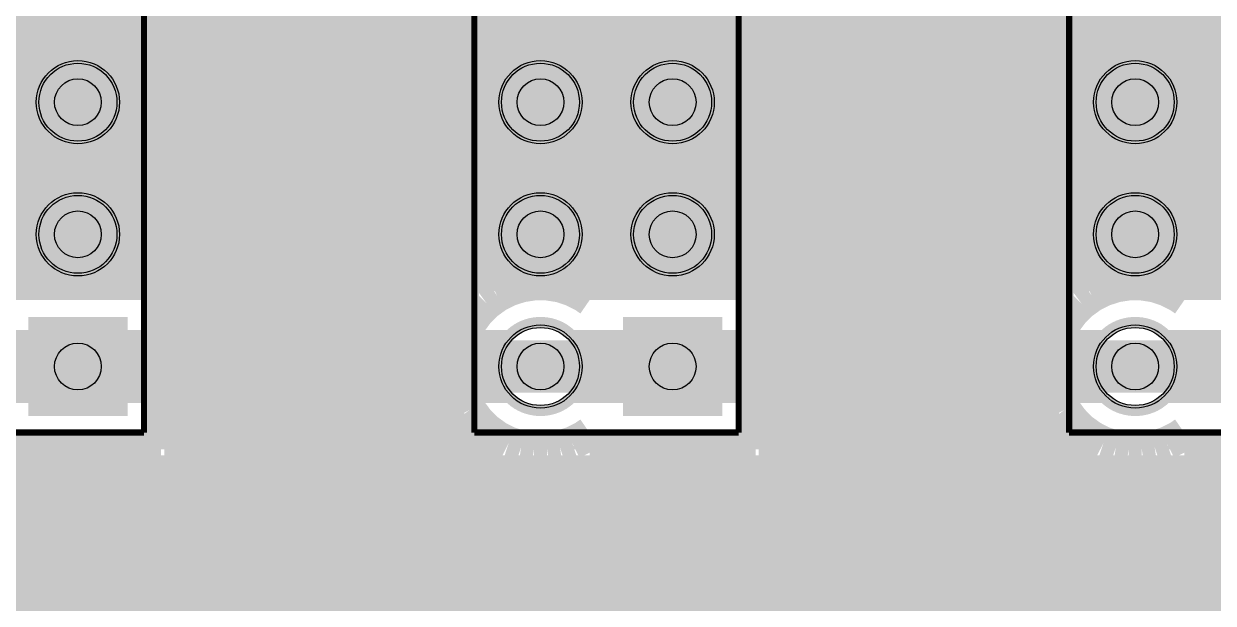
# Model space of a CAD drawing. Extents: x 0 to 3.94, y 0 to 3.94.
# Drawn here: x 0.931 to 1.831, y 1.959 to 2.397 of the extents above; entities that cross this region are included whole.
import ezdxf

# ---------------------------------------------------------------- set-up
doc = ezdxf.new("R2010")
doc.units = 0
for name, color, linetype in [('Bottom', 10, 'CONTINUOUS'), ('Bottom_Mask', 15, 'CONTINUOUS'), ('Drill_Bottom', 12, 'CONTINUOUS'), ('Drill_Top', 11, 'CONTINUOUS'), ('Edge_Bottom', 23, 'CONTINUOUS'), ('Edge_Top', 22, 'CONTINUOUS'), ('Top', 9, 'CONTINUOUS'), ('Top_Mask', 6, 'CONTINUOUS'), ('Top_Silk', 3, 'CONTINUOUS')]:
    doc.layers.add(name, color=color, linetype=linetype)

msp = doc.modelspace()

# ---------------------------------------------------------------- linework, layer by layer
at = {"layer": 'Bottom', "linetype": 'CONTINUOUS', "const_width": 0.025}
for points in [[(0.041, 2.4064), (3.896, 2.4064)], [(0.041, 2.3815), (3.896, 2.3815)], [(0.041, 2.3567), (3.896, 2.3567)], [(0.041, 2.3318), (3.896, 2.3318)], [(0.041, 2.3069), (3.896, 2.3069)], [(0.041, 2.2821), (3.896, 2.2821)], [(0.041, 2.2572), (3.896, 2.2572)], [(0.041, 2.2323), (3.896, 2.2323)], [(0.041, 2.2074), (3.896, 2.2074)], [(0.9181, 2.2006), (1.0344, 2.2006)], [(1.0344, 2.2006), (1.0344, 2.0752)], [(1.2889, 2.1914), (1.2976, 2.1958)], [(1.2976, 2.1958), (1.307, 2.1989)], [(1.307, 2.1989), (1.3167, 2.2004)], [(1.3167, 2.2004), (1.3266, 2.2004)], [(1.3266, 2.2004), (1.3363, 2.1989)], [(1.3363, 2.1989), (1.3456, 2.1958)], [(1.3456, 2.1958), (1.3544, 2.1914)], [(1.3589, 2.1883), (1.3589, 2.2006)], [(1.3589, 2.2006), (1.3681, 2.2006)], [(1.3681, 2.2006), (1.4844, 2.2006)], [(1.4844, 2.2006), (1.4844, 2.0752)], [(1.7389, 2.1914), (1.7476, 2.1958)], [(1.7476, 2.1958), (1.757, 2.1989)], [(1.757, 2.1989), (1.7667, 2.2004)], [(1.7667, 2.2004), (1.7766, 2.2004)], [(1.7766, 2.2004), (1.7863, 2.1989)], [(1.7863, 2.1989), (1.7956, 2.1958)], [(1.7956, 2.1958), (1.8044, 2.1914)], [(1.8089, 2.1883), (1.8089, 2.2006)], [(1.8089, 2.2006), (1.8181, 2.2006)], [(1.8181, 2.2006), (1.9344, 2.2006)], [(1.274, 2.1786), (1.2809, 2.1856)], [(1.2809, 2.1856), (1.2889, 2.1914)], [(1.3544, 2.1914), (1.3589, 2.1883)], [(1.724, 2.1786), (1.7309, 2.1856)], [(1.7309, 2.1856), (1.7389, 2.1914)], [(1.8044, 2.1914), (1.8089, 2.1883)], [(1.0369, 2.1826), (1.2751, 2.1826)], [(1.2682, 2.1707), (1.274, 2.1786)], [(1.4868, 2.1826), (1.7251, 2.1826)], [(1.7182, 2.1707), (1.724, 2.1786)], [(1.2637, 2.1619), (1.2682, 2.1707)], [(1.7137, 2.1619), (1.7182, 2.1707)], [(1.0369, 2.1577), (1.2597, 2.1577)], [(1.2607, 2.1525), (1.2637, 2.1619)], [(1.4868, 2.1577), (1.7096, 2.1577)], [(1.7107, 2.1525), (1.7137, 2.1619)], [(1.2591, 2.1428), (1.2607, 2.1525)], [(1.7091, 2.1428), (1.7107, 2.1525)], [(1.2591, 2.133), (1.2591, 2.1428)], [(1.7091, 2.133), (1.7091, 2.1428)], [(1.0369, 2.1328), (1.2566, 2.1328)], [(1.2607, 2.1233), (1.2591, 2.133)], [(1.4868, 2.1328), (1.7066, 2.1328)], [(1.7107, 2.1233), (1.7091, 2.133)], [(1.2637, 2.1139), (1.2607, 2.1233)], [(1.7137, 2.1139), (1.7107, 2.1233)], [(1.2682, 2.1051), (1.2637, 2.1139)], [(1.7182, 2.1051), (1.7137, 2.1139)], [(1.0369, 2.108), (1.264, 2.108)], [(1.274, 2.0972), (1.2682, 2.1051)], [(1.4868, 2.108), (1.714, 2.108)], [(1.724, 2.0972), (1.7182, 2.1051)], [(1.2809, 2.0902), (1.274, 2.0972)], [(1.7309, 2.0902), (1.724, 2.0972)], [(1.2889, 2.0844), (1.2809, 2.0902)], [(1.3589, 2.0875), (1.3544, 2.0844)], [(1.3589, 2.0752), (1.3589, 2.0875)], [(1.7389, 2.0844), (1.7309, 2.0902)], [(1.8089, 2.0875), (1.8044, 2.0844)], [(1.8089, 2.0752), (1.8089, 2.0875)], [(1.0369, 2.0831), (1.2886, 2.0831)], [(1.2976, 2.08), (1.2889, 2.0844)], [(1.307, 2.0769), (1.2976, 2.08)], [(1.3167, 2.0754), (1.307, 2.0769)], [(1.3363, 2.0769), (1.3266, 2.0754)], [(1.3456, 2.08), (1.3363, 2.0769)], [(1.3544, 2.0844), (1.3456, 2.08)], [(1.4868, 2.0831), (1.7387, 2.0831)], [(1.7476, 2.08), (1.7389, 2.0844)], [(1.757, 2.0769), (1.7476, 2.08)], [(1.7667, 2.0754), (1.757, 2.0769)], [(1.7863, 2.0769), (1.7766, 2.0754)], [(1.7956, 2.08), (1.7863, 2.0769)], [(1.8044, 2.0844), (1.7956, 2.08)], [(1.0344, 2.0752), (0.9089, 2.0752)], [(1.3266, 2.0754), (1.3167, 2.0754)], [(1.4844, 2.0752), (1.3589, 2.0752)], [(1.7766, 2.0754), (1.7667, 2.0754)], [(1.9344, 2.0752), (1.8089, 2.0752)], [(0.041, 2.0582), (3.896, 2.0582)], [(0.041, 2.0334), (3.896, 2.0334)], [(0.041, 2.0085), (3.896, 2.0085)], [(0.041, 1.9836), (3.896, 1.9836)], [(0.041, 1.9588), (3.896, 1.9588)]]:
    msp.add_lwpolyline(points, dxfattribs=at)
at = {"layer": 'Bottom'}
for centre in [(0.9716, 2.3379), (1.3216, 2.3379), (1.4216, 2.3379), (1.7716, 2.3379), (0.9716, 2.2379), (1.3216, 2.2379), (1.4216, 2.2379), (1.7716, 2.2379), (1.3216, 2.1379), (1.7716, 2.1379)]:
    msp.add_circle(centre, 0.0295, dxfattribs=at)
for points in [[(0.9421, 2.1674), (1.0012, 2.1674), (0.9421, 2.1084), (1.0012, 2.1084)], [(1.3921, 2.1674), (1.4512, 2.1674), (1.3921, 2.1084), (1.4512, 2.1084)]]:
    msp.add_solid(points, dxfattribs=at)
at = {"layer": 'Bottom_Mask'}
for centre in [(0.9716, 2.3379), (1.3216, 2.3379), (1.4216, 2.3379), (1.7716, 2.3379), (0.9716, 2.2379), (1.3216, 2.2379), (1.4216, 2.2379), (1.7716, 2.2379), (1.3216, 2.1379), (1.7716, 2.1379)]:
    msp.add_circle(centre, 0.0315, dxfattribs=at)
for points in [[(0.9401, 2.1694), (1.0031, 2.1694), (0.9401, 2.1064), (1.0031, 2.1064)], [(1.3901, 2.1694), (1.4531, 2.1694), (1.3901, 2.1064), (1.4531, 2.1064)]]:
    msp.add_solid(points, dxfattribs=at)
at = {"layer": 'Drill_Bottom'}
for centre in [(0.9716, 2.3379), (1.3216, 2.3379), (1.4216, 2.3379), (1.7716, 2.3379), (0.9716, 2.2379), (1.3216, 2.2379), (1.4216, 2.2379), (1.7716, 2.2379), (0.9716, 2.1379), (1.3216, 2.1379), (1.4216, 2.1379), (1.7716, 2.1379)]:
    msp.add_circle(centre, 0.0177, dxfattribs=at)
at = {"layer": 'Drill_Top'}
for centre in [(0.9716, 2.3379), (1.3216, 2.3379), (1.4216, 2.3379), (1.7716, 2.3379), (0.9716, 2.2379), (1.3216, 2.2379), (1.4216, 2.2379), (1.7716, 2.2379), (0.9716, 2.1379), (1.3216, 2.1379), (1.4216, 2.1379), (1.7716, 2.1379)]:
    msp.add_circle(centre, 0.0177, dxfattribs=at)
at = {"layer": 'Edge_Bottom', "linetype": 'CONTINUOUS', "const_width": 0.008}
for points in [[(1.0051, 2.3353), (1.0042, 2.3301), (1.0026, 2.3251), (1.0002, 2.3204), (0.9971, 2.3161), (0.9934, 2.3124), (0.9892, 2.3093), (0.9845, 2.3069), (0.9795, 2.3053), (0.9743, 2.3045), (0.969, 2.3045), (0.9638, 2.3053), (0.9588, 2.3069), (0.9541, 2.3093), (0.9499, 2.3124), (0.9462, 2.3161), (0.9431, 2.3204), (0.9407, 2.3251), (0.939, 2.3301), (0.9382, 2.3353), (0.9382, 2.3405), (0.939, 2.3457), (0.9407, 2.3507), (0.9431, 2.3554), (0.9462, 2.3597), (0.9499, 2.3634), (0.9541, 2.3665), (0.9588, 2.3689), (0.9638, 2.3705), (0.969, 2.3713), (0.9743, 2.3713), (0.9795, 2.3705), (0.9845, 2.3689), (0.9892, 2.3665), (0.9934, 2.3634), (0.9971, 2.3597), (1.0002, 2.3554), (1.0026, 2.3507), (1.0042, 2.3457), (1.0051, 2.3405), (1.0051, 2.3353)], [(1.3551, 2.3353), (1.3542, 2.3301), (1.3526, 2.3251), (1.3502, 2.3204), (1.3471, 2.3161), (1.3434, 2.3124), (1.3392, 2.3093), (1.3345, 2.3069), (1.3295, 2.3053), (1.3243, 2.3045), (1.319, 2.3045), (1.3138, 2.3053), (1.3088, 2.3069), (1.3041, 2.3093), (1.2999, 2.3124), (1.2962, 2.3161), (1.2931, 2.3204), (1.2907, 2.3251), (1.289, 2.3301), (1.2882, 2.3353), (1.2882, 2.3405), (1.289, 2.3457), (1.2907, 2.3507), (1.2931, 2.3554), (1.2962, 2.3597), (1.2999, 2.3634), (1.3041, 2.3665), (1.3088, 2.3689), (1.3138, 2.3705), (1.319, 2.3713), (1.3243, 2.3713), (1.3295, 2.3705), (1.3345, 2.3689), (1.3392, 2.3665), (1.3434, 2.3634), (1.3471, 2.3597), (1.3502, 2.3554), (1.3526, 2.3507), (1.3542, 2.3457), (1.3551, 2.3405), (1.3551, 2.3353)], [(1.4551, 2.3353), (1.4542, 2.3301), (1.4526, 2.3251), (1.4502, 2.3204), (1.4471, 2.3161), (1.4434, 2.3124), (1.4392, 2.3093), (1.4345, 2.3069), (1.4295, 2.3053), (1.4243, 2.3045), (1.419, 2.3045), (1.4138, 2.3053), (1.4088, 2.3069), (1.4041, 2.3093), (1.3999, 2.3124), (1.3962, 2.3161), (1.3931, 2.3204), (1.3907, 2.3251), (1.389, 2.3301), (1.3882, 2.3353), (1.3882, 2.3405), (1.389, 2.3457), (1.3907, 2.3507), (1.3931, 2.3554), (1.3962, 2.3597), (1.3999, 2.3634), (1.4041, 2.3665), (1.4088, 2.3689), (1.4138, 2.3705), (1.419, 2.3713), (1.4243, 2.3713), (1.4295, 2.3705), (1.4345, 2.3689), (1.4392, 2.3665), (1.4434, 2.3634), (1.4471, 2.3597), (1.4502, 2.3554), (1.4526, 2.3507), (1.4542, 2.3457), (1.4551, 2.3405), (1.4551, 2.3353)], [(1.8051, 2.3353), (1.8042, 2.3301), (1.8026, 2.3251), (1.8002, 2.3204), (1.7971, 2.3161), (1.7934, 2.3124), (1.7892, 2.3093), (1.7845, 2.3069), (1.7795, 2.3053), (1.7743, 2.3045), (1.769, 2.3045), (1.7638, 2.3053), (1.7588, 2.3069), (1.7541, 2.3093), (1.7499, 2.3124), (1.7462, 2.3161), (1.7431, 2.3204), (1.7407, 2.3251), (1.739, 2.3301), (1.7382, 2.3353), (1.7382, 2.3405), (1.739, 2.3457), (1.7407, 2.3507), (1.7431, 2.3554), (1.7462, 2.3597), (1.7499, 2.3634), (1.7541, 2.3665), (1.7588, 2.3689), (1.7638, 2.3705), (1.769, 2.3713), (1.7743, 2.3713), (1.7795, 2.3705), (1.7845, 2.3689), (1.7892, 2.3665), (1.7934, 2.3634), (1.7971, 2.3597), (1.8002, 2.3554), (1.8026, 2.3507), (1.8042, 2.3457), (1.8051, 2.3405), (1.8051, 2.3353)], [(1.0051, 2.2353), (1.0042, 2.2301), (1.0026, 2.2251), (1.0002, 2.2204), (0.9971, 2.2161), (0.9934, 2.2124), (0.9892, 2.2093), (0.9845, 2.2069), (0.9795, 2.2053), (0.9743, 2.2045), (0.969, 2.2045), (0.9638, 2.2053), (0.9588, 2.2069), (0.9541, 2.2093), (0.9499, 2.2124), (0.9462, 2.2161), (0.9431, 2.2204), (0.9407, 2.2251), (0.939, 2.2301), (0.9382, 2.2353), (0.9382, 2.2405), (0.939, 2.2457), (0.9407, 2.2507), (0.9431, 2.2554), (0.9462, 2.2597), (0.9499, 2.2634), (0.9541, 2.2665), (0.9588, 2.2689), (0.9638, 2.2705), (0.969, 2.2713), (0.9743, 2.2713), (0.9795, 2.2705), (0.9845, 2.2689), (0.9892, 2.2665), (0.9934, 2.2634), (0.9971, 2.2597), (1.0002, 2.2554), (1.0026, 2.2507), (1.0042, 2.2457), (1.0051, 2.2405), (1.0051, 2.2353)], [(1.3551, 2.2353), (1.3542, 2.2301), (1.3526, 2.2251), (1.3502, 2.2204), (1.3471, 2.2161), (1.3434, 2.2124), (1.3392, 2.2093), (1.3345, 2.2069), (1.3295, 2.2053), (1.3243, 2.2045), (1.319, 2.2045), (1.3138, 2.2053), (1.3088, 2.2069), (1.3041, 2.2093), (1.2999, 2.2124), (1.2962, 2.2161), (1.2931, 2.2204), (1.2907, 2.2251), (1.289, 2.2301), (1.2882, 2.2353), (1.2882, 2.2405), (1.289, 2.2457), (1.2907, 2.2507), (1.2931, 2.2554), (1.2962, 2.2597), (1.2999, 2.2634), (1.3041, 2.2665), (1.3088, 2.2689), (1.3138, 2.2705), (1.319, 2.2713), (1.3243, 2.2713), (1.3295, 2.2705), (1.3345, 2.2689), (1.3392, 2.2665), (1.3434, 2.2634), (1.3471, 2.2597), (1.3502, 2.2554), (1.3526, 2.2507), (1.3542, 2.2457), (1.3551, 2.2405), (1.3551, 2.2353)], [(1.4551, 2.2353), (1.4542, 2.2301), (1.4526, 2.2251), (1.4502, 2.2204), (1.4471, 2.2161), (1.4434, 2.2124), (1.4392, 2.2093), (1.4345, 2.2069), (1.4295, 2.2053), (1.4243, 2.2045), (1.419, 2.2045), (1.4138, 2.2053), (1.4088, 2.2069), (1.4041, 2.2093), (1.3999, 2.2124), (1.3962, 2.2161), (1.3931, 2.2204), (1.3907, 2.2251), (1.389, 2.2301), (1.3882, 2.2353), (1.3882, 2.2405), (1.389, 2.2457), (1.3907, 2.2507), (1.3931, 2.2554), (1.3962, 2.2597), (1.3999, 2.2634), (1.4041, 2.2665), (1.4088, 2.2689), (1.4138, 2.2705), (1.419, 2.2713), (1.4243, 2.2713), (1.4295, 2.2705), (1.4345, 2.2689), (1.4392, 2.2665), (1.4434, 2.2634), (1.4471, 2.2597), (1.4502, 2.2554), (1.4526, 2.2507), (1.4542, 2.2457), (1.4551, 2.2405), (1.4551, 2.2353)], [(1.8051, 2.2353), (1.8042, 2.2301), (1.8026, 2.2251), (1.8002, 2.2204), (1.7971, 2.2161), (1.7934, 2.2124), (1.7892, 2.2093), (1.7845, 2.2069), (1.7795, 2.2053), (1.7743, 2.2045), (1.769, 2.2045), (1.7638, 2.2053), (1.7588, 2.2069), (1.7541, 2.2093), (1.7499, 2.2124), (1.7462, 2.2161), (1.7431, 2.2204), (1.7407, 2.2251), (1.739, 2.2301), (1.7382, 2.2353), (1.7382, 2.2405), (1.739, 2.2457), (1.7407, 2.2507), (1.7431, 2.2554), (1.7462, 2.2597), (1.7499, 2.2634), (1.7541, 2.2665), (1.7588, 2.2689), (1.7638, 2.2705), (1.769, 2.2713), (1.7743, 2.2713), (1.7795, 2.2705), (1.7845, 2.2689), (1.7892, 2.2665), (1.7934, 2.2634), (1.7971, 2.2597), (1.8002, 2.2554), (1.8026, 2.2507), (1.8042, 2.2457), (1.8051, 2.2405), (1.8051, 2.2353)], [(0.9434, 2.1714), (1.0052, 2.1714), (1.0052, 2.1044), (0.9381, 2.1044), (0.9381, 2.1714), (0.9434, 2.1714)], [(1.3551, 2.1353), (1.3542, 2.1301), (1.3526, 2.1251), (1.3502, 2.1204), (1.3471, 2.1161), (1.3434, 2.1124), (1.3392, 2.1093), (1.3345, 2.1069), (1.3295, 2.1053), (1.3243, 2.1045), (1.319, 2.1045), (1.3138, 2.1053), (1.3088, 2.1069), (1.3041, 2.1093), (1.2999, 2.1124), (1.2962, 2.1161), (1.2931, 2.1204), (1.2907, 2.1251), (1.289, 2.1301), (1.2882, 2.1353), (1.2882, 2.1405), (1.289, 2.1457), (1.2907, 2.1507), (1.2931, 2.1554), (1.2962, 2.1597), (1.2999, 2.1634), (1.3041, 2.1665), (1.3088, 2.1689), (1.3138, 2.1705), (1.319, 2.1713), (1.3243, 2.1713), (1.3295, 2.1705), (1.3345, 2.1689), (1.3392, 2.1665), (1.3434, 2.1634), (1.3471, 2.1597), (1.3502, 2.1554), (1.3526, 2.1507), (1.3542, 2.1457), (1.3551, 2.1405), (1.3551, 2.1353)], [(1.3934, 2.1714), (1.4552, 2.1714), (1.4552, 2.1044), (1.3881, 2.1044), (1.3881, 2.1714), (1.3934, 2.1714)], [(1.8051, 2.1353), (1.8042, 2.1301), (1.8026, 2.1251), (1.8002, 2.1204), (1.7971, 2.1161), (1.7934, 2.1124), (1.7892, 2.1093), (1.7845, 2.1069), (1.7795, 2.1053), (1.7743, 2.1045), (1.769, 2.1045), (1.7638, 2.1053), (1.7588, 2.1069), (1.7541, 2.1093), (1.7499, 2.1124), (1.7462, 2.1161), (1.7431, 2.1204), (1.7407, 2.1251), (1.739, 2.1301), (1.7382, 2.1353), (1.7382, 2.1405), (1.739, 2.1457), (1.7407, 2.1507), (1.7431, 2.1554), (1.7462, 2.1597), (1.7499, 2.1634), (1.7541, 2.1665), (1.7588, 2.1689), (1.7638, 2.1705), (1.769, 2.1713), (1.7743, 2.1713), (1.7795, 2.1705), (1.7845, 2.1689), (1.7892, 2.1665), (1.7934, 2.1634), (1.7971, 2.1597), (1.8002, 2.1554), (1.8026, 2.1507), (1.8042, 2.1457), (1.8051, 2.1405), (1.8051, 2.1353)]]:
    msp.add_lwpolyline(points, dxfattribs=at)
at = {"layer": 'Edge_Top', "linetype": 'CONTINUOUS', "const_width": 0.008}
for points in [[(1.0051, 2.3353), (1.0042, 2.3301), (1.0026, 2.3251), (1.0002, 2.3204), (0.9971, 2.3161), (0.9934, 2.3124), (0.9892, 2.3093), (0.9845, 2.3069), (0.9795, 2.3053), (0.9743, 2.3045), (0.969, 2.3045), (0.9638, 2.3053), (0.9588, 2.3069), (0.9541, 2.3093), (0.9499, 2.3124), (0.9462, 2.3161), (0.9431, 2.3204), (0.9407, 2.3251), (0.939, 2.3301), (0.9382, 2.3353), (0.9382, 2.3405), (0.939, 2.3457), (0.9407, 2.3507), (0.9431, 2.3554), (0.9462, 2.3597), (0.9499, 2.3634), (0.9541, 2.3665), (0.9588, 2.3689), (0.9638, 2.3705), (0.969, 2.3713), (0.9743, 2.3713), (0.9795, 2.3705), (0.9845, 2.3689), (0.9892, 2.3665), (0.9934, 2.3634), (0.9971, 2.3597), (1.0002, 2.3554), (1.0026, 2.3507), (1.0042, 2.3457), (1.0051, 2.3405), (1.0051, 2.3353)], [(1.3551, 2.3353), (1.3542, 2.3301), (1.3526, 2.3251), (1.3502, 2.3204), (1.3471, 2.3161), (1.3434, 2.3124), (1.3392, 2.3093), (1.3345, 2.3069), (1.3295, 2.3053), (1.3243, 2.3045), (1.319, 2.3045), (1.3138, 2.3053), (1.3088, 2.3069), (1.3041, 2.3093), (1.2999, 2.3124), (1.2962, 2.3161), (1.2931, 2.3204), (1.2907, 2.3251), (1.289, 2.3301), (1.2882, 2.3353), (1.2882, 2.3405), (1.289, 2.3457), (1.2907, 2.3507), (1.2931, 2.3554), (1.2962, 2.3597), (1.2999, 2.3634), (1.3041, 2.3665), (1.3088, 2.3689), (1.3138, 2.3705), (1.319, 2.3713), (1.3243, 2.3713), (1.3295, 2.3705), (1.3345, 2.3689), (1.3392, 2.3665), (1.3434, 2.3634), (1.3471, 2.3597), (1.3502, 2.3554), (1.3526, 2.3507), (1.3542, 2.3457), (1.3551, 2.3405), (1.3551, 2.3353)], [(1.4551, 2.3353), (1.4542, 2.3301), (1.4526, 2.3251), (1.4502, 2.3204), (1.4471, 2.3161), (1.4434, 2.3124), (1.4392, 2.3093), (1.4345, 2.3069), (1.4295, 2.3053), (1.4243, 2.3045), (1.419, 2.3045), (1.4138, 2.3053), (1.4088, 2.3069), (1.4041, 2.3093), (1.3999, 2.3124), (1.3962, 2.3161), (1.3931, 2.3204), (1.3907, 2.3251), (1.389, 2.3301), (1.3882, 2.3353), (1.3882, 2.3405), (1.389, 2.3457), (1.3907, 2.3507), (1.3931, 2.3554), (1.3962, 2.3597), (1.3999, 2.3634), (1.4041, 2.3665), (1.4088, 2.3689), (1.4138, 2.3705), (1.419, 2.3713), (1.4243, 2.3713), (1.4295, 2.3705), (1.4345, 2.3689), (1.4392, 2.3665), (1.4434, 2.3634), (1.4471, 2.3597), (1.4502, 2.3554), (1.4526, 2.3507), (1.4542, 2.3457), (1.4551, 2.3405), (1.4551, 2.3353)], [(1.8051, 2.3353), (1.8042, 2.3301), (1.8026, 2.3251), (1.8002, 2.3204), (1.7971, 2.3161), (1.7934, 2.3124), (1.7892, 2.3093), (1.7845, 2.3069), (1.7795, 2.3053), (1.7743, 2.3045), (1.769, 2.3045), (1.7638, 2.3053), (1.7588, 2.3069), (1.7541, 2.3093), (1.7499, 2.3124), (1.7462, 2.3161), (1.7431, 2.3204), (1.7407, 2.3251), (1.739, 2.3301), (1.7382, 2.3353), (1.7382, 2.3405), (1.739, 2.3457), (1.7407, 2.3507), (1.7431, 2.3554), (1.7462, 2.3597), (1.7499, 2.3634), (1.7541, 2.3665), (1.7588, 2.3689), (1.7638, 2.3705), (1.769, 2.3713), (1.7743, 2.3713), (1.7795, 2.3705), (1.7845, 2.3689), (1.7892, 2.3665), (1.7934, 2.3634), (1.7971, 2.3597), (1.8002, 2.3554), (1.8026, 2.3507), (1.8042, 2.3457), (1.8051, 2.3405), (1.8051, 2.3353)], [(1.0051, 2.2353), (1.0042, 2.2301), (1.0026, 2.2251), (1.0002, 2.2204), (0.9971, 2.2161), (0.9934, 2.2124), (0.9892, 2.2093), (0.9845, 2.2069), (0.9795, 2.2053), (0.9743, 2.2045), (0.969, 2.2045), (0.9638, 2.2053), (0.9588, 2.2069), (0.9541, 2.2093), (0.9499, 2.2124), (0.9462, 2.2161), (0.9431, 2.2204), (0.9407, 2.2251), (0.939, 2.2301), (0.9382, 2.2353), (0.9382, 2.2405), (0.939, 2.2457), (0.9407, 2.2507), (0.9431, 2.2554), (0.9462, 2.2597), (0.9499, 2.2634), (0.9541, 2.2665), (0.9588, 2.2689), (0.9638, 2.2705), (0.969, 2.2713), (0.9743, 2.2713), (0.9795, 2.2705), (0.9845, 2.2689), (0.9892, 2.2665), (0.9934, 2.2634), (0.9971, 2.2597), (1.0002, 2.2554), (1.0026, 2.2507), (1.0042, 2.2457), (1.0051, 2.2405), (1.0051, 2.2353)], [(1.3551, 2.2353), (1.3542, 2.2301), (1.3526, 2.2251), (1.3502, 2.2204), (1.3471, 2.2161), (1.3434, 2.2124), (1.3392, 2.2093), (1.3345, 2.2069), (1.3295, 2.2053), (1.3243, 2.2045), (1.319, 2.2045), (1.3138, 2.2053), (1.3088, 2.2069), (1.3041, 2.2093), (1.2999, 2.2124), (1.2962, 2.2161), (1.2931, 2.2204), (1.2907, 2.2251), (1.289, 2.2301), (1.2882, 2.2353), (1.2882, 2.2405), (1.289, 2.2457), (1.2907, 2.2507), (1.2931, 2.2554), (1.2962, 2.2597), (1.2999, 2.2634), (1.3041, 2.2665), (1.3088, 2.2689), (1.3138, 2.2705), (1.319, 2.2713), (1.3243, 2.2713), (1.3295, 2.2705), (1.3345, 2.2689), (1.3392, 2.2665), (1.3434, 2.2634), (1.3471, 2.2597), (1.3502, 2.2554), (1.3526, 2.2507), (1.3542, 2.2457), (1.3551, 2.2405), (1.3551, 2.2353)], [(1.4551, 2.2353), (1.4542, 2.2301), (1.4526, 2.2251), (1.4502, 2.2204), (1.4471, 2.2161), (1.4434, 2.2124), (1.4392, 2.2093), (1.4345, 2.2069), (1.4295, 2.2053), (1.4243, 2.2045), (1.419, 2.2045), (1.4138, 2.2053), (1.4088, 2.2069), (1.4041, 2.2093), (1.3999, 2.2124), (1.3962, 2.2161), (1.3931, 2.2204), (1.3907, 2.2251), (1.389, 2.2301), (1.3882, 2.2353), (1.3882, 2.2405), (1.389, 2.2457), (1.3907, 2.2507), (1.3931, 2.2554), (1.3962, 2.2597), (1.3999, 2.2634), (1.4041, 2.2665), (1.4088, 2.2689), (1.4138, 2.2705), (1.419, 2.2713), (1.4243, 2.2713), (1.4295, 2.2705), (1.4345, 2.2689), (1.4392, 2.2665), (1.4434, 2.2634), (1.4471, 2.2597), (1.4502, 2.2554), (1.4526, 2.2507), (1.4542, 2.2457), (1.4551, 2.2405), (1.4551, 2.2353)], [(1.8051, 2.2353), (1.8042, 2.2301), (1.8026, 2.2251), (1.8002, 2.2204), (1.7971, 2.2161), (1.7934, 2.2124), (1.7892, 2.2093), (1.7845, 2.2069), (1.7795, 2.2053), (1.7743, 2.2045), (1.769, 2.2045), (1.7638, 2.2053), (1.7588, 2.2069), (1.7541, 2.2093), (1.7499, 2.2124), (1.7462, 2.2161), (1.7431, 2.2204), (1.7407, 2.2251), (1.739, 2.2301), (1.7382, 2.2353), (1.7382, 2.2405), (1.739, 2.2457), (1.7407, 2.2507), (1.7431, 2.2554), (1.7462, 2.2597), (1.7499, 2.2634), (1.7541, 2.2665), (1.7588, 2.2689), (1.7638, 2.2705), (1.769, 2.2713), (1.7743, 2.2713), (1.7795, 2.2705), (1.7845, 2.2689), (1.7892, 2.2665), (1.7934, 2.2634), (1.7971, 2.2597), (1.8002, 2.2554), (1.8026, 2.2507), (1.8042, 2.2457), (1.8051, 2.2405), (1.8051, 2.2353)], [(0.8954, 2.1616), (0.9381, 2.1616), (0.9381, 2.1714), (1.0052, 2.1714), (1.0052, 2.1616), (1.2979, 2.1616), (1.3019, 2.165), (1.3064, 2.1678), (1.3113, 2.1698), (1.3164, 2.171), (1.3216, 2.1714), (1.3269, 2.171), (1.332, 2.1698), (1.3369, 2.1678), (1.3413, 2.165), (1.3454, 2.1616), (1.3881, 2.1616), (1.3881, 2.1714), (1.4552, 2.1714), (1.4552, 2.1616), (1.7479, 2.1616), (1.7519, 2.165), (1.7564, 2.1678), (1.7613, 2.1698), (1.7664, 2.171), (1.7716, 2.1714), (1.7769, 2.171), (1.782, 2.1698), (1.7869, 2.1678), (1.7913, 2.165), (1.7954, 2.1616), (1.8381, 2.1616)], [(1.8381, 2.1142), (1.7953, 2.1142), (1.7913, 2.1108), (1.7869, 2.108), (1.782, 2.106), (1.7769, 2.1048), (1.7716, 2.1044), (1.7664, 2.1048), (1.7613, 2.106), (1.7564, 2.108), (1.7519, 2.1108), (1.7479, 2.1142), (1.4552, 2.1142), (1.4552, 2.1044), (1.3881, 2.1044), (1.3881, 2.1142), (1.3453, 2.1142), (1.3413, 2.1108), (1.3369, 2.108), (1.332, 2.106), (1.3269, 2.1048), (1.3216, 2.1044), (1.3164, 2.1048), (1.3113, 2.106), (1.3064, 2.108), (1.3019, 2.1108), (1.2979, 2.1142), (1.0052, 2.1142), (1.0052, 2.1044), (0.9381, 2.1044), (0.9381, 2.1142), (0.8953, 2.1142)]]:
    msp.add_lwpolyline(points, dxfattribs=at)
at = {"layer": 'Top', "linetype": 'CONTINUOUS', "const_width": 0.0394}
for points in [[(0.8716, 2.1379), (0.9716, 2.1379)], [(0.9716, 2.1379), (0.9716, 2.1379)], [(0.9716, 2.1379), (1.3216, 2.1379)], [(1.3216, 2.1379), (1.3216, 2.1379)], [(1.3216, 2.1379), (1.4216, 2.1379)], [(1.4216, 2.1379), (1.4216, 2.1379)], [(1.4216, 2.1379), (1.7716, 2.1379)], [(1.7716, 2.1379), (1.7716, 2.1379)], [(1.7716, 2.1379), (1.8716, 2.1379)]]:
    msp.add_lwpolyline(points, dxfattribs=at)
at = {"layer": 'Top'}
for centre in [(0.9716, 2.3379), (1.3216, 2.3379), (1.4216, 2.3379), (1.7716, 2.3379), (0.9716, 2.2379), (1.3216, 2.2379), (1.4216, 2.2379), (1.7716, 2.2379), (1.3216, 2.1379), (1.7716, 2.1379)]:
    msp.add_circle(centre, 0.0295, dxfattribs=at)
for points in [[(0.9421, 2.1674), (1.0012, 2.1674), (0.9421, 2.1084), (1.0012, 2.1084)], [(1.3921, 2.1674), (1.4512, 2.1674), (1.3921, 2.1084), (1.4512, 2.1084)]]:
    msp.add_solid(points, dxfattribs=at)
at = {"layer": 'Top_Mask'}
for centre in [(0.9716, 2.3379), (1.3216, 2.3379), (1.4216, 2.3379), (1.7716, 2.3379), (0.9716, 2.2379), (1.3216, 2.2379), (1.4216, 2.2379), (1.7716, 2.2379), (1.3216, 2.1379), (1.7716, 2.1379)]:
    msp.add_circle(centre, 0.0315, dxfattribs=at)
for points in [[(0.9401, 2.1694), (1.0031, 2.1694), (0.9401, 2.1064), (1.0031, 2.1064)], [(1.3901, 2.1694), (1.4531, 2.1694), (1.3901, 2.1064), (1.4531, 2.1064)]]:
    msp.add_solid(points, dxfattribs=at)
at = {"layer": 'Top_Silk', "linetype": 'CONTINUOUS', "const_width": 0.0047}
for points in [[(1.0216, 2.0879), (1.0216, 2.8879)], [(1.2716, 2.0879), (1.2716, 2.8879)], [(1.4716, 2.0879), (1.4716, 2.8879)], [(1.7216, 2.0879), (1.7216, 2.8879)], [(1.0216, 2.0879), (0.8216, 2.0879)], [(1.4716, 2.0879), (1.2716, 2.0879)], [(1.9216, 2.0879), (1.7216, 2.0879)]]:
    msp.add_lwpolyline(points, dxfattribs=at)

doc.saveas('drawing.dxf')
